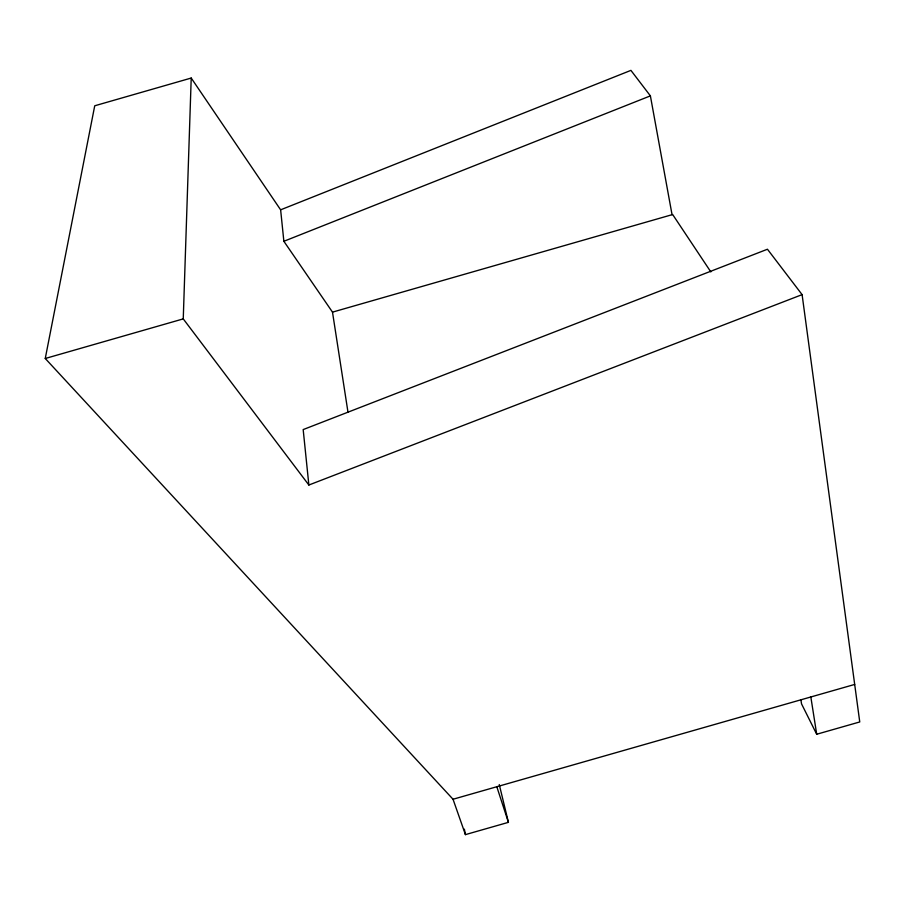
<?xml version="1.0" encoding="UTF-8"?>
<svg xmlns="http://www.w3.org/2000/svg" width="905" height="905" viewBox="0 0 905 905"><rect width="100%" height="100%" fill="white"/><g stroke="black" fill="none" stroke-linecap="round" stroke-linejoin="round"><path stroke-width="1.36" d="M800.88 699.791L801.547 703.886L816.706 734.249L859.75 721.952L802.101 294.634L308.865 485.023L183.251 318.888L191.215 78.045L94.731 105.783L45.25 358.493L453.032 799.251L465.43 834.625L508.418 822.34L499.266 784.567M347.984 412.205L332.497 312.135L283.865 241.284L280.629 209.824L630.921 70.375L650.39 95.873L672.053 214.711M283.865 241.284L650.39 95.873M45.25 358.493L183.251 318.888M332.497 312.135L672.664 214.53L710.832 271.907M453.032 799.251L854.693 684.44M802.101 294.634L767.451 249.237L303.175 429.581L308.865 485.023M191.215 78.045L280.629 209.824M496.811 786.739L508.418 822.34M464.367 829.15L465.43 834.625M810.835 696.974L816.706 734.249"/></g></svg>
